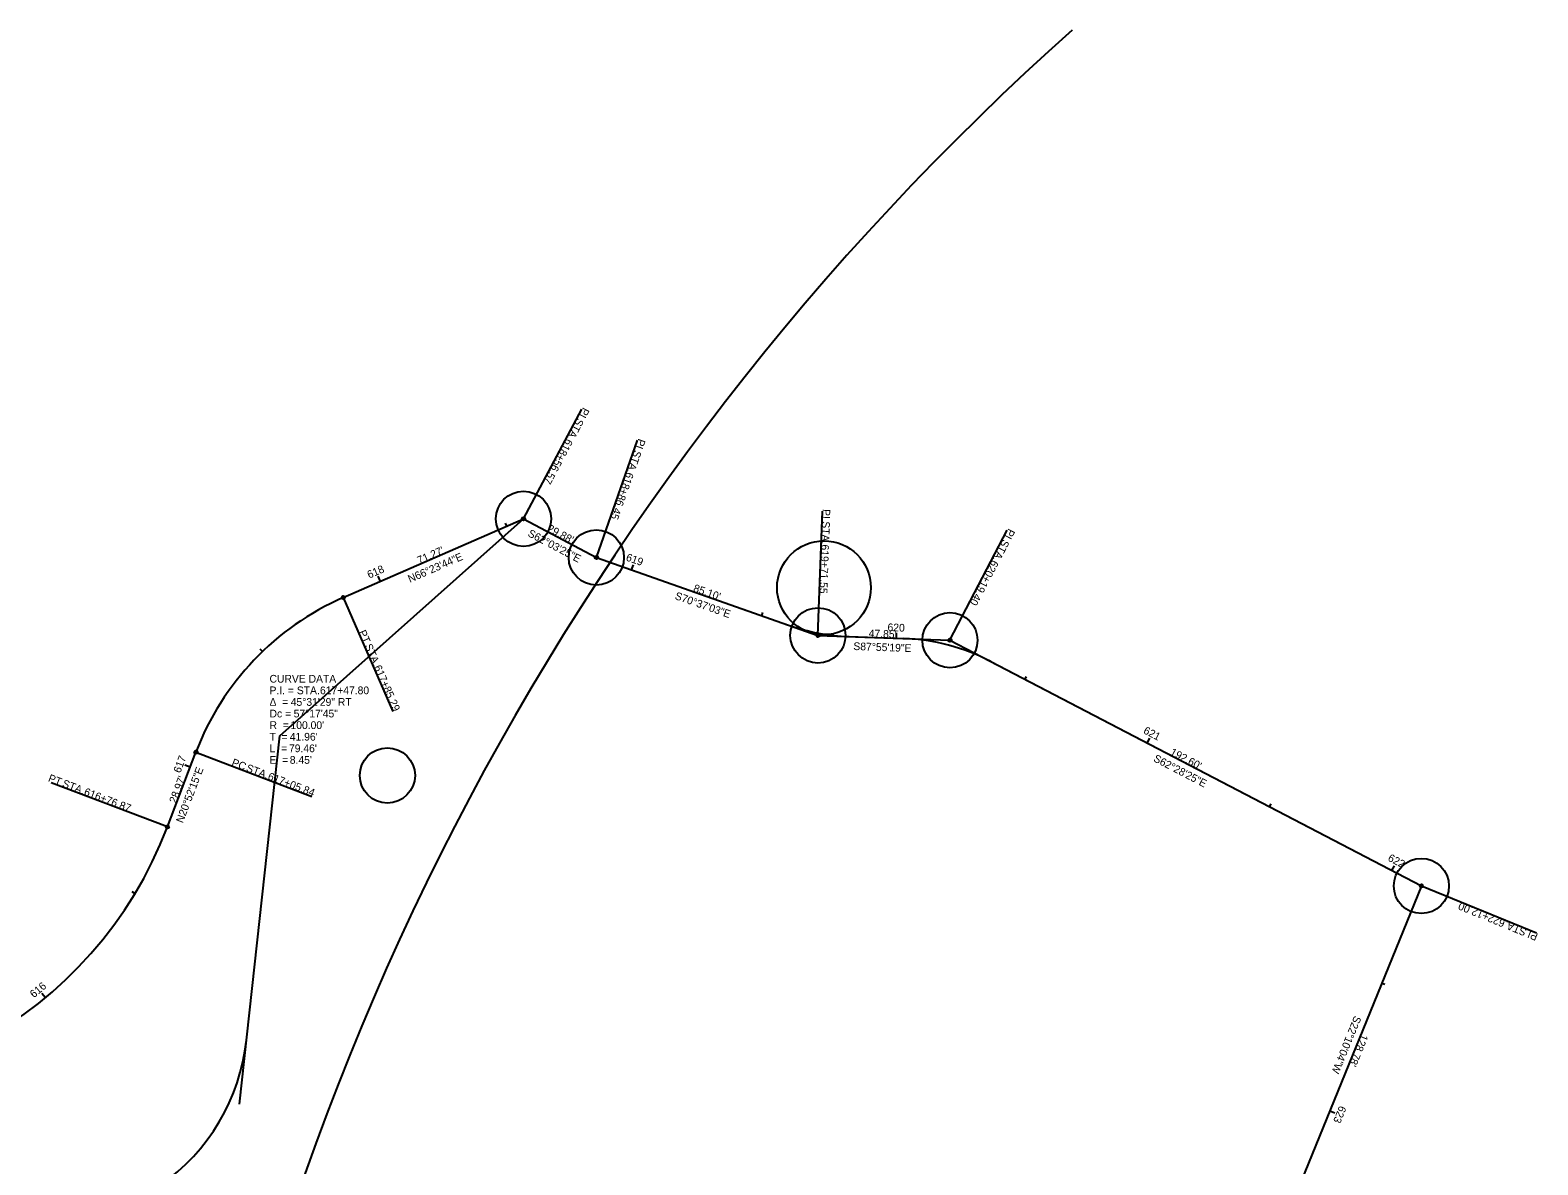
# Model space of a CAD drawing. Extents: x 1439073 to 1441426, y 421400 to 422599.
# Drawn here: x 1440880 to 1441426, y 421812 to 422223 of the extents above; entities that cross this region are included whole.
import ezdxf

# ---------------------------------------------------------------- set-up
doc = ezdxf.new("R2010")
doc.units = 0
for name, color, linetype in [('BD_X_Building', 7, 'Continuous'), ('Default', 7, 'Continuous'), ('DT_X_Contour_Text', 7, 'Continuous'), ('GE_P_Alignment', 7, 'Continuous'), ('PV_X_Field_Drive', 7, 'Continuous'), ('RD_X_Gate', 7, 'Continuous'), ('RD_X_GR_Rt', 7, 'Continuous'), ('RD_X_RR_2', 7, 'Continuous'), ('VG_X_Tree_Line_Rt', 7, 'Continuous')]:
    doc.layers.add(name, color=color, linetype=linetype)

msp = doc.modelspace()

# ---------------------------------------------------------------- linework, layer by layer
at = {"layer": 'Default'}
for p, q in [((1440970.39, 421967.35), (1441058.69, 422045.99)), ((1441085.09, 422031.99), (1441154.74, 422007.48)), ((1441176.62, 422003.34), (1441196.49, 422002.62)), ((1441228, 421994.29), (1441383.99, 421913)), ((1440955.77, 421833.96), (1440970.39, 421967.35))]:
    msp.add_line(p, q, dxfattribs=at)
for centre, radius, start, end in [((1441922.55, 421476.25), 1000, 131.68951, 173.7439), ((1441179.3, 422077.29), 74, 250.6174, 267.9219), ((1441193.8, 421928.66), 74, 62.4736, 87.9219), ((1440884.75, 421865.21), 74, 256.2889, 353.7439)]:
    msp.add_arc(centre, radius, start, end, dxfattribs=at)
at = {"layer": 'DT_X_Contour_Text'}
for p, q in [((1440993.38, 422017.45), (1441058.69, 422045.99)), ((1440929.66, 421934.37), (1440939.98, 421961.44))]:
    msp.add_line(p, q, dxfattribs=at)
for centre, radius, start, end in [((1441033.42, 421925.82), 100, 113.6044, 159.1292), ((1440789.51, 421987.81), 150, 258.0305, 339.1292)]:
    msp.add_arc(centre, radius, start, end, dxfattribs=at)
at = {"layer": 'GE_P_Alignment'}
for p, q in [((1440993.38, 422017.45), (1441058.69, 422045.99)), ((1441058.69, 422045.99), (1441085.09, 422031.99)), ((1441085.09, 422031.99), (1441165.36, 422003.75)), ((1441165.36, 422003.75), (1441213.19, 422002.01)), ((1441213.19, 422002.01), (1441383.99, 421913)), ((1440929.66, 421934.37), (1440939.98, 421961.44)), ((1441383.99, 421913), (1441335.39, 421793.74))]:
    msp.add_line(p, q, dxfattribs=at)
for centre, radius, start, end in [((1441033.42, 421925.82), 100, 113.6044, 159.1292), ((1440789.51, 421987.81), 150, 258.0305, 339.1292)]:
    msp.add_arc(centre, radius, start, end, dxfattribs=at)
at = {"layer": 'PV_X_Field_Drive'}
for p, q in [((1441058.69, 422045.99), (1441079.78, 422085.74)), ((1441085.09, 422031.99), (1441100.02, 422074.44)), ((1441165.36, 422003.75), (1441167, 422048.72)), ((1441213.19, 422002.01), (1441233.98, 422041.92)), ((1440993.38, 422017.45), (1441011.4, 421976.21)), ((1440939.98, 421961.44), (1440982.03, 421945.41)), ((1440929.66, 421934.37), (1440887.62, 421950.4)), ((1441383.99, 421913), (1441425.66, 421896.02))]:
    msp.add_line(p, q, dxfattribs=at)
for centre in [(1441058.69, 422045.99), (1441085.09, 422031.99), (1440993.38, 422017.45), (1441165.36, 422003.75), (1441213.19, 422002.01), (1440939.98, 421961.44), (1440929.66, 421934.37), (1441383.99, 421913)]:
    msp.add_circle(centre, 0.6, dxfattribs=at)
at = {"layer": 'RD_X_GR_Rt'}
for p, q in [((1441052.67, 422043.36), (1441052.19, 422044.46)), ((1441006.86, 422023.34), (1441006.06, 422025.17)), ((1441097.87, 422027.49), (1441098.54, 422029.38)), ((1441145.04, 422010.9), (1441145.44, 422012.03)), ((1441193.8, 422002.71), (1441193.87, 422004.71)), ((1440964.18, 421997.96), (1440963.34, 421998.83)), ((1441240.32, 421987.87), (1441240.88, 421988.93)), ((1441284.66, 421964.76), (1441285.59, 421966.53)), ((1440937.9, 421955.99), (1440936.04, 421956.7)), ((1441329, 421941.65), (1441329.56, 421942.72)), ((1441373.34, 421918.55), (1441374.27, 421920.32)), ((1440917.9, 421910.26), (1440916.87, 421910.88)), ((1441369.65, 421877.81), (1441370.76, 421877.36)), ((1440885.46, 421872.51), (1440884.18, 421874.05)), ((1441350.78, 421831.51), (1441352.64, 421830.75))]:
    msp.add_line(p, q, dxfattribs=at)
at = {"layer": 'VG_X_Tree_Line_Rt'}
for centre, radius in [((1441058.69, 422045.99), 10), ((1441085.09, 422031.99), 10), ((1441167.55, 422021.04), 17), ((1441165.36, 422003.75), 10), ((1441213.19, 422002.01), 10), ((1441009.38, 421953.02), 10), ((1441383.99, 421913), 10)]:
    msp.add_circle(centre, radius, dxfattribs=at)

# ---------------------------------------------------------------- texts
at = {"layer": 'BD_X_Building'}
for s, rotation, p in [('S62°03\'25"E', 332.057, (1441059.98, 422039.87)), ('N66°23\'44"E', 23.6044, (1441017.55, 422022.77)), ('S70°37\'03"E', 340.6174, (1441113.31, 422016.97)), ('S87°55\'19"E', 357.9219, (1441178.17, 421998.48)), ('S62°28\'25"E', 332.4736, (1441286.67, 421958.3)), ('N20°52\'15"E', 69.1292, (1440935.26, 421935.58)), ('S22°10\'04"W', 247.8323, (1441359.73, 421866.19))]:
    msp.add_text(s, height=2.8, rotation=rotation, dxfattribs=at).set_placement(p)
at = {"layer": 'PV_X_Field_Drive'}
for s, rotation, p in [('PI', 242.057, (1441080.27, 422086.57)), (' STA. ', 242.057, (1441078.68, 422083.58)), ('618+56.57', 242.057, (1441074.25, 422075.23)), ('PI', 250.6174, (1441100.35, 422075.23)), (' STA. ', 250.6174, (1441099.22, 422072.03)), ('618+86.45', 250.6174, (1441096.08, 422063.11)), ('PI', 267.9219, (1441167.07, 422049.57)), (' STA. ', 267.9219, (1441166.95, 422046.18)), ('PI', 242.4736, (1441234.43, 422042.69)), ('619+71.55', 267.9219, (1441166.6, 422036.73)), (' STA. ', 242.4736, (1441232.87, 422039.68)), ('620+19.40', 242.4736, (1441228.5, 422031.3)), ('PT', 293.6044, (1440998.87, 422004.98)), (' STA. ', 293.6044, (1441000.64, 422000.94)), ('617+85.29', 293.6044, (1441004.43, 421992.28)), ('PC', 339.1292, (1440952.69, 421956.64)), (' STA. ', 339.1292, (1440956.98, 421955.01)), ('617+05.84', 339.1292, (1440965.81, 421951.64)), ('PT', 339.1292, (1440886.25, 421950.97)), (' STA. ', 339.1292, (1440890.38, 421949.4)), ('616+76.87', 339.1292, (1440899.21, 421946.03)), ('622+12.00', 157.8323, (1441414.58, 421900.49)), (' STA. ', 157.8323, (1441423.33, 421896.92)), ('PI', 157.8323, (1441426.47, 421895.64))]:
    msp.add_text(s, height=2.8, rotation=rotation, dxfattribs=at).set_placement(p)
at = {"layer": 'RD_X_Gate'}
for s, p in [('CURVE DATA', (1440966.68, 421986.65)), ('Δ  = ', (1440966.68, 421978.25)), ('P.I. = STA. ', (1440966.68, 421982.45)), ('45°31\'29" RT', (1440974.36, 421978.25)), ('617+47.80', (1440984.95, 421982.45)), ('Dc = ', (1440966.68, 421974.05)), ('57°17\'45"', (1440975.42, 421974.05)), ('R  = ', (1440966.68, 421969.85)), ("100.00'", (1440974.27, 421969.85)), ('T  = ', (1440966.68, 421965.65)), ("41.96'", (1440974.02, 421965.65)), ('L  = ', (1440966.68, 421961.45)), ('E  = ', (1440966.68, 421957.25)), ("79.46'", (1440973.72, 421961.45)), ("8.45'", (1440974.02, 421957.25))]:
    msp.add_text(s, height=2.8, dxfattribs=at).set_placement(p)
at = {"layer": 'RD_X_GR_Rt'}
for s, rotation, p in [('619', 340.6174, (1441095.57, 422030.95)), ('618', 23.6044, (1441002.8, 422024.29)), ('620', 357.9219, (1441190.54, 422005.33)), ('621', 332.4736, (1441283.02, 421968.43)), ('617', 69.1292, (1440934.35, 421953.68)), ('622', 332.4736, (1441371.59, 421922.28)), ('616', 39.7683, (1440881.28, 421872.29)), ('623', 247.8323, (1441354.33, 421833.59))]:
    msp.add_text(s, height=2.8, rotation=rotation, dxfattribs=at).set_placement(p)
at = {"layer": 'RD_X_RR_2'}
for s, rotation, p in [("29.88'", 332.057, (1441067, 422041.63)), ("71.27'", 23.6044, (1441020.93, 422029.51)), ("85.10'", 340.6174, (1441119.99, 422019.75)), ("47.85'", 357.9219, (1441183.72, 422003.12)), ("192.60'", 332.4736, (1441292.68, 421960.63)), ("28.97'", 69.1292, (1440932.8, 421942.72)), ("128.78'", 247.8323, (1441362.25, 421859.54))]:
    msp.add_text(s, height=2.8, rotation=rotation, dxfattribs=at).set_placement(p)

doc.saveas('drawing.dxf')
